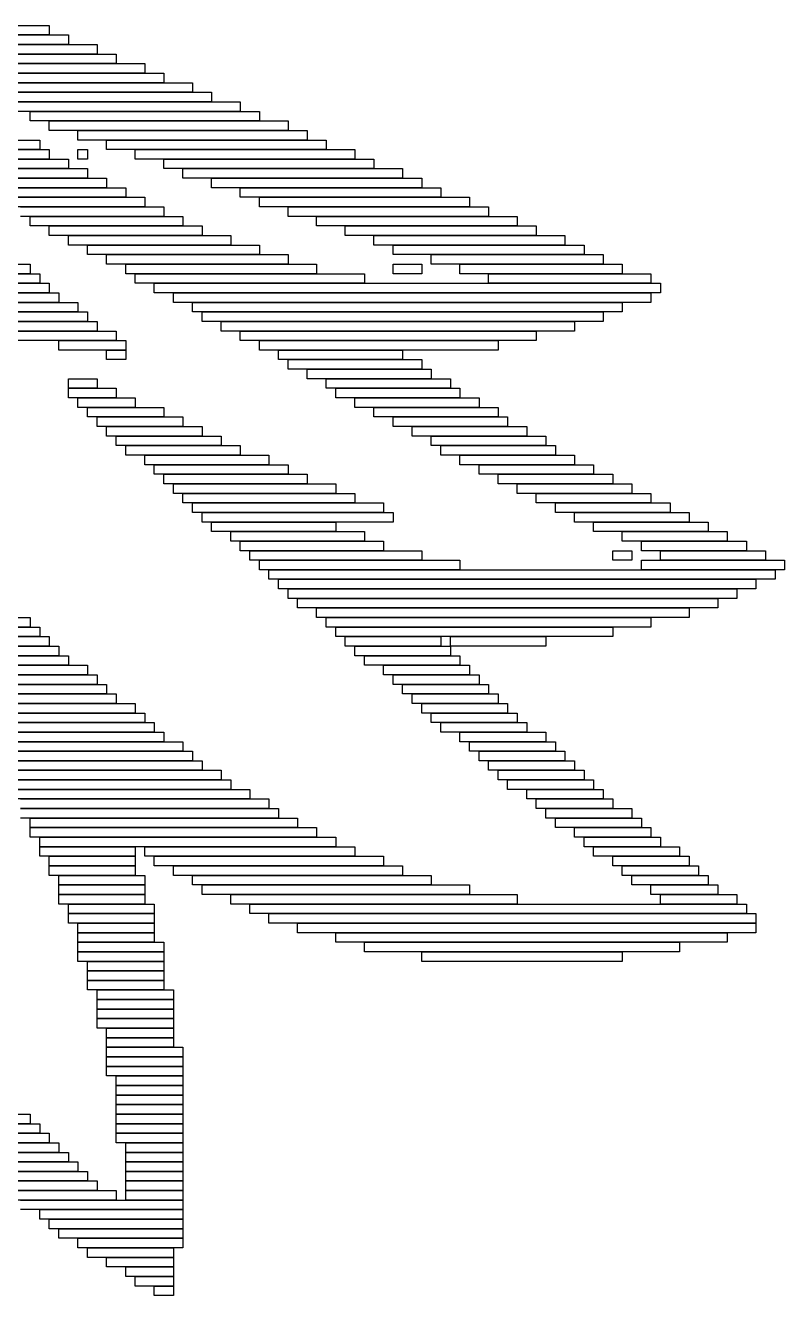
# Model space of a CAD drawing. Extents: x 278 to 746, y 302 to 723.
# Drawn here: x 641.5 to 721, y 305 to 438 of the extents above; entities that cross this region are included whole.
import ezdxf

# ---------------------------------------------------------------- set-up
doc = ezdxf.new("R2010")
doc.units = 0

msp = doc.modelspace()

# ---------------------------------------------------------------- linework, layer by layer
for p, q in [((606, 438), (644, 438)), ((644, 438), (644, 437)), ((644, 437), (606, 437)), ((607, 437), (646, 437)), ((646, 437), (646, 436)), ((646, 436), (607, 436)), ((608, 436), (649, 436)), ((649, 435), (608, 435)), ((609, 435), (651, 435)), ((649, 436), (649, 435)), ((651, 435), (651, 434)), ((651, 434), (609, 434)), ((609, 434), (654, 434)), ((654, 434), (654, 433)), ((654, 433), (609, 433)), ((631, 433), (656, 433)), ((656, 433), (656, 432)), ((656, 432), (631, 432)), ((633, 432), (659, 432)), ((659, 431), (633, 431)), ((636, 431), (661, 431)), ((659, 432), (659, 431)), ((661, 431), (661, 430)), ((661, 430), (636, 430)), ((639, 430), (664, 430)), ((664, 430), (664, 429)), ((664, 429), (639, 429)), ((642, 429), (666, 429)), ((642, 428), (642, 429)), ((666, 429), (666, 428)), ((666, 428), (642, 428)), ((644, 428), (669, 428)), ((644, 427), (644, 428)), ((669, 427), (644, 427)), ((647, 427), (671, 427)), ((647, 426), (647, 427)), ((669, 428), (669, 427)), ((671, 427), (671, 426)), ((628, 426), (643, 426)), ((643, 426), (643, 425)), ((671, 426), (647, 426)), ((650, 426), (673, 426)), ((650, 425), (650, 426)), ((673, 426), (673, 425)), ((643, 425), (628, 425)), ((630, 425), (644, 425)), ((644, 425), (644, 424)), ((647, 425), (648, 425)), ((647, 424), (647, 425)), ((648, 425), (648, 424)), ((673, 425), (650, 425)), ((653, 425), (676, 425)), ((653, 424), (653, 425)), ((676, 425), (676, 424)), ((644, 424), (630, 424)), ((631, 424), (646, 424)), ((646, 423), (631, 423)), ((633, 423), (648, 423)), ((646, 424), (646, 423)), ((648, 424), (647, 424)), ((648, 423), (648, 422)), ((676, 424), (653, 424)), ((656, 424), (678, 424)), ((656, 423), (656, 424)), ((678, 423), (656, 423)), ((658, 423), (681, 423)), ((658, 422), (658, 423)), ((678, 424), (678, 423)), ((681, 423), (681, 422)), ((648, 422), (633, 422)), ((635, 422), (650, 422)), ((650, 422), (650, 421)), ((681, 422), (658, 422)), ((661, 422), (683, 422)), ((661, 421), (661, 422)), ((683, 422), (683, 421)), ((650, 421), (635, 421)), ((637, 421), (652, 421)), ((652, 421), (652, 420)), ((683, 421), (661, 421)), ((664, 421), (685, 421)), ((664, 420), (664, 421)), ((685, 421), (685, 420)), ((652, 420), (637, 420)), ((639, 420), (654, 420)), ((654, 419), (639, 419)), ((641, 419), (656, 419)), ((654, 420), (654, 419)), ((656, 419), (656, 418)), ((685, 420), (664, 420)), ((666, 420), (688, 420)), ((666, 419), (666, 420)), ((688, 419), (666, 419)), ((669, 419), (690, 419)), ((669, 418), (669, 419)), ((688, 420), (688, 419)), ((690, 419), (690, 418)), ((656, 418), (641, 418)), ((642, 418), (658, 418)), ((642, 417), (642, 418)), ((658, 418), (658, 417)), ((690, 418), (669, 418)), ((672, 418), (693, 418)), ((672, 417), (672, 418)), ((693, 418), (693, 417)), ((658, 417), (642, 417)), ((644, 417), (660, 417)), ((644, 416), (644, 417)), ((660, 417), (660, 416)), ((693, 417), (672, 417)), ((675, 417), (695, 417)), ((675, 416), (675, 417)), ((695, 417), (695, 416)), ((660, 416), (644, 416)), ((646, 416), (663, 416)), ((646, 415), (646, 416)), ((663, 415), (646, 415)), ((648, 415), (666, 415)), ((648, 414), (648, 415)), ((663, 416), (663, 415)), ((666, 415), (666, 414)), ((695, 416), (675, 416)), ((678, 416), (698, 416)), ((678, 415), (678, 416)), ((698, 415), (678, 415)), ((680, 415), (700, 415)), ((680, 414), (680, 415)), ((698, 416), (698, 415)), ((700, 415), (700, 414)), ((666, 414), (648, 414)), ((650, 414), (669, 414)), ((650, 413), (650, 414)), ((669, 414), (669, 413)), ((700, 414), (680, 414)), ((684, 414), (702, 414)), ((684, 413), (684, 414)), ((702, 414), (702, 413)), ((631, 413), (642, 413)), ((642, 413), (642, 412)), ((669, 413), (650, 413)), ((652, 413), (672, 413)), ((652, 412), (652, 413)), ((672, 413), (672, 412)), ((680, 413), (683, 413)), ((680, 412), (680, 413)), ((683, 413), (683, 412)), ((702, 413), (684, 413)), ((687, 413), (704, 413)), ((687, 412), (687, 413)), ((704, 413), (704, 412)), ((642, 412), (631, 412)), ((632, 412), (643, 412)), ((643, 411), (632, 411)), ((633, 411), (644, 411)), ((643, 412), (643, 411)), ((644, 411), (644, 410)), ((672, 412), (652, 412)), ((653, 412), (677, 412)), ((653, 411), (653, 412)), ((677, 411), (653, 411)), ((655, 411), (708, 411)), ((655, 410), (655, 411)), ((677, 412), (677, 411)), ((683, 412), (680, 412)), ((704, 412), (687, 412)), ((690, 412), (707, 412)), ((690, 411), (690, 412)), ((707, 411), (690, 411)), ((707, 412), (707, 411)), ((708, 411), (708, 410)), ((644, 410), (633, 410)), ((634, 410), (645, 410)), ((645, 410), (645, 409)), ((708, 410), (655, 410)), ((657, 410), (707, 410)), ((657, 409), (657, 410)), ((707, 410), (707, 409)), ((645, 409), (634, 409)), ((636, 409), (647, 409)), ((647, 409), (647, 408)), ((707, 409), (657, 409)), ((659, 409), (704, 409)), ((659, 408), (659, 409)), ((704, 409), (704, 408)), ((647, 408), (636, 408)), ((637, 408), (648, 408)), ((648, 407), (637, 407)), ((638, 407), (649, 407)), ((648, 408), (648, 407)), ((649, 407), (649, 406)), ((704, 408), (659, 408)), ((660, 408), (702, 408)), ((660, 407), (660, 408)), ((702, 407), (660, 407)), ((662, 407), (699, 407)), ((662, 406), (662, 407)), ((699, 407), (699, 406)), ((702, 408), (702, 407)), ((649, 406), (638, 406)), ((639, 406), (651, 406)), ((651, 406), (651, 405)), ((699, 406), (662, 406)), ((664, 406), (695, 406)), ((664, 405), (664, 406)), ((695, 406), (695, 405)), ((651, 405), (639, 405)), ((645, 405), (652, 405)), ((645, 404), (645, 405)), ((652, 405), (652, 404)), ((695, 405), (664, 405)), ((666, 405), (691, 405)), ((666, 404), (666, 405)), ((691, 405), (691, 404)), ((652, 404), (645, 404)), ((650, 404), (652, 404)), ((650, 403), (650, 404)), ((652, 403), (650, 403)), ((652, 404), (652, 403)), ((691, 404), (666, 404)), ((668, 404), (681, 404)), ((668, 403), (668, 404)), ((681, 403), (668, 403)), ((669, 403), (683, 403)), ((669, 402), (669, 403)), ((681, 404), (681, 403)), ((683, 403), (683, 402)), ((683, 402), (669, 402)), ((671, 402), (684, 402)), ((671, 401), (671, 402)), ((684, 402), (684, 401)), ((646, 401), (649, 401)), ((646, 400), (646, 401)), ((649, 401), (649, 400)), ((684, 401), (671, 401)), ((673, 401), (686, 401)), ((673, 400), (673, 401)), ((686, 401), (686, 400)), ((649, 400), (646, 400)), ((646, 400), (651, 400)), ((646, 399), (646, 400)), ((651, 399), (646, 399)), ((647, 399), (653, 399)), ((647, 398), (647, 399)), ((651, 400), (651, 399)), ((653, 399), (653, 398)), ((686, 400), (673, 400)), ((674, 400), (687, 400)), ((674, 399), (674, 400)), ((687, 399), (674, 399)), ((676, 399), (689, 399)), ((676, 398), (676, 399)), ((687, 400), (687, 399)), ((689, 399), (689, 398)), ((653, 398), (647, 398)), ((648, 398), (656, 398)), ((648, 397), (648, 398)), ((656, 398), (656, 397)), ((689, 398), (676, 398)), ((678, 398), (691, 398)), ((678, 397), (678, 398)), ((691, 398), (691, 397)), ((656, 397), (648, 397)), ((649, 397), (658, 397)), ((649, 396), (649, 397)), ((658, 397), (658, 396)), ((691, 397), (678, 397)), ((680, 397), (692, 397)), ((680, 396), (680, 397)), ((692, 397), (692, 396)), ((658, 396), (649, 396)), ((650, 396), (660, 396)), ((650, 395), (650, 396)), ((660, 396), (660, 395)), ((692, 396), (680, 396)), ((682, 396), (694, 396)), ((682, 395), (682, 396)), ((694, 396), (694, 395)), ((660, 395), (650, 395)), ((651, 395), (662, 395)), ((651, 394), (651, 395)), ((662, 394), (651, 394)), ((652, 394), (664, 394)), ((652, 393), (652, 394)), ((662, 395), (662, 394)), ((664, 394), (664, 393)), ((694, 395), (682, 395)), ((684, 395), (696, 395)), ((684, 394), (684, 395)), ((696, 394), (684, 394)), ((685, 394), (697, 394)), ((685, 393), (685, 394)), ((696, 395), (696, 394)), ((697, 394), (697, 393)), ((664, 393), (652, 393)), ((654, 393), (667, 393)), ((654, 392), (654, 393)), ((667, 393), (667, 392)), ((697, 393), (685, 393)), ((687, 393), (699, 393)), ((687, 392), (687, 393)), ((699, 393), (699, 392)), ((667, 392), (654, 392)), ((655, 392), (669, 392)), ((655, 391), (655, 392)), ((669, 392), (669, 391)), ((699, 392), (687, 392)), ((689, 392), (701, 392)), ((689, 391), (689, 392)), ((701, 392), (701, 391)), ((669, 391), (655, 391)), ((656, 391), (671, 391)), ((656, 390), (656, 391)), ((671, 390), (656, 390)), ((657, 390), (674, 390)), ((657, 389), (657, 390)), ((671, 391), (671, 390)), ((674, 390), (674, 389)), ((701, 391), (689, 391)), ((691, 391), (703, 391)), ((691, 390), (691, 391)), ((703, 390), (691, 390)), ((693, 390), (705, 390)), ((693, 389), (693, 390)), ((703, 391), (703, 390)), ((705, 390), (705, 389)), ((674, 389), (657, 389)), ((658, 389), (676, 389)), ((658, 388), (658, 389)), ((676, 389), (676, 388)), ((705, 389), (693, 389)), ((695, 389), (707, 389)), ((695, 388), (695, 389)), ((707, 389), (707, 388)), ((676, 388), (658, 388)), ((659, 388), (679, 388)), ((659, 387), (659, 388)), ((679, 388), (679, 387)), ((707, 388), (695, 388)), ((697, 388), (709, 388)), ((697, 387), (697, 388)), ((709, 388), (709, 387)), ((679, 387), (659, 387)), ((660, 387), (680, 387)), ((660, 386), (660, 387)), ((680, 386), (660, 386)), ((661, 386), (674, 386)), ((661, 385), (661, 386)), ((674, 386), (674, 385)), ((680, 387), (680, 386)), ((709, 387), (697, 387)), ((699, 387), (711, 387)), ((699, 386), (699, 387)), ((711, 386), (699, 386)), ((701, 386), (713, 386)), ((701, 385), (701, 386)), ((711, 387), (711, 386)), ((713, 386), (713, 385)), ((674, 385), (661, 385)), ((663, 385), (677, 385)), ((663, 384), (663, 385)), ((677, 385), (677, 384)), ((713, 385), (701, 385)), ((704, 385), (715, 385)), ((704, 384), (704, 385)), ((715, 385), (715, 384)), ((677, 384), (663, 384)), ((664, 384), (679, 384)), ((664, 383), (664, 384)), ((679, 384), (679, 383)), ((715, 384), (704, 384)), ((706, 384), (717, 384)), ((706, 383), (706, 384)), ((717, 384), (717, 383)), ((679, 383), (664, 383)), ((665, 383), (683, 383)), ((665, 382), (665, 383)), ((683, 382), (665, 382)), ((666, 382), (687, 382)), ((666, 381), (666, 382)), ((683, 383), (683, 382)), ((687, 382), (687, 381)), ((703, 383), (705, 383)), ((703, 382), (703, 383)), ((705, 382), (703, 382)), ((705, 383), (705, 382)), ((717, 383), (706, 383)), ((706, 382), (721, 382)), ((706, 381), (706, 382)), ((708, 383), (719, 383)), ((708, 382), (708, 383)), ((719, 382), (708, 382)), ((719, 383), (719, 382)), ((721, 382), (721, 381)), ((687, 381), (666, 381)), ((667, 381), (720, 381)), ((667, 380), (667, 381)), ((721, 381), (706, 381)), ((720, 381), (720, 380)), ((720, 380), (667, 380)), ((668, 380), (718, 380)), ((668, 379), (668, 380)), ((718, 380), (718, 379)), ((718, 379), (668, 379)), ((669, 379), (716, 379)), ((669, 378), (669, 379)), ((716, 378), (669, 378)), ((670, 378), (714, 378)), ((670, 377), (670, 378)), ((714, 378), (714, 377)), ((716, 379), (716, 378)), ((714, 377), (670, 377)), ((672, 377), (711, 377)), ((672, 376), (672, 377)), ((711, 377), (711, 376)), ((627, 376), (642, 376)), ((642, 376), (642, 375)), ((711, 376), (672, 376)), ((673, 376), (707, 376)), ((673, 375), (673, 376)), ((707, 376), (707, 375)), ((642, 375), (627, 375)), ((628, 375), (643, 375)), ((643, 374), (628, 374)), ((629, 374), (644, 374)), ((643, 375), (643, 374)), ((644, 374), (644, 373)), ((707, 375), (673, 375)), ((674, 375), (703, 375)), ((674, 374), (674, 375)), ((703, 374), (674, 374)), ((675, 374), (685, 374)), ((675, 373), (675, 374)), ((685, 374), (685, 373)), ((686, 374), (696, 374)), ((686, 373), (686, 374)), ((696, 374), (696, 373)), ((703, 375), (703, 374)), ((644, 373), (629, 373)), ((629, 373), (645, 373)), ((645, 373), (645, 372)), ((685, 373), (675, 373)), ((676, 373), (686, 373)), ((676, 372), (676, 373)), ((696, 373), (686, 373)), ((686, 373), (686, 372)), ((645, 372), (629, 372)), ((630, 372), (646, 372)), ((646, 372), (646, 371)), ((686, 372), (676, 372)), ((677, 372), (687, 372)), ((677, 371), (677, 372)), ((687, 372), (687, 371)), ((646, 371), (630, 371)), ((631, 371), (648, 371)), ((648, 370), (631, 370)), ((632, 370), (649, 370)), ((648, 371), (648, 370)), ((649, 370), (649, 369)), ((687, 371), (677, 371)), ((679, 371), (688, 371)), ((679, 370), (679, 371)), ((688, 370), (679, 370)), ((680, 370), (689, 370)), ((680, 369), (680, 370)), ((688, 371), (688, 370)), ((689, 370), (689, 369)), ((649, 369), (632, 369)), ((633, 369), (650, 369)), ((650, 369), (650, 368)), ((689, 369), (680, 369)), ((681, 369), (690, 369)), ((681, 368), (681, 369)), ((690, 369), (690, 368)), ((650, 368), (633, 368)), ((634, 368), (651, 368)), ((651, 368), (651, 367)), ((690, 368), (681, 368)), ((682, 368), (691, 368)), ((682, 367), (682, 368)), ((691, 368), (691, 367)), ((651, 367), (634, 367)), ((634, 367), (653, 367)), ((653, 366), (634, 366)), ((635, 366), (654, 366)), ((653, 367), (653, 366)), ((654, 366), (654, 365)), ((691, 367), (682, 367)), ((683, 367), (692, 367)), ((683, 366), (683, 367)), ((692, 366), (683, 366)), ((684, 366), (693, 366)), ((684, 365), (684, 366)), ((692, 367), (692, 366)), ((693, 366), (693, 365)), ((654, 365), (635, 365)), ((636, 365), (655, 365)), ((655, 365), (655, 364)), ((693, 365), (684, 365)), ((685, 365), (694, 365)), ((685, 364), (685, 365)), ((694, 365), (694, 364)), ((655, 364), (636, 364)), ((637, 364), (656, 364)), ((656, 364), (656, 363)), ((694, 364), (685, 364)), ((687, 364), (696, 364)), ((687, 363), (687, 364)), ((696, 364), (696, 363)), ((656, 363), (637, 363)), ((637, 363), (658, 363)), ((658, 362), (637, 362)), ((638, 362), (659, 362)), ((658, 363), (658, 362)), ((659, 362), (659, 361)), ((696, 363), (687, 363)), ((688, 363), (697, 363)), ((688, 362), (688, 363)), ((697, 362), (688, 362)), ((689, 362), (698, 362)), ((689, 361), (689, 362)), ((697, 363), (697, 362)), ((698, 362), (698, 361)), ((659, 361), (638, 361)), ((638, 361), (660, 361)), ((660, 361), (660, 360)), ((698, 361), (689, 361)), ((690, 361), (699, 361)), ((690, 360), (690, 361)), ((699, 361), (699, 360)), ((660, 360), (638, 360)), ((639, 360), (662, 360)), ((662, 360), (662, 359)), ((699, 360), (690, 360)), ((691, 360), (700, 360)), ((691, 359), (691, 360)), ((700, 360), (700, 359)), ((662, 359), (639, 359)), ((640, 359), (663, 359)), ((663, 358), (640, 358)), ((640, 358), (665, 358)), ((663, 359), (663, 358)), ((665, 358), (665, 357)), ((700, 359), (691, 359)), ((692, 359), (701, 359)), ((692, 358), (692, 359)), ((701, 358), (692, 358)), ((694, 358), (702, 358)), ((694, 357), (694, 358)), ((701, 359), (701, 358)), ((702, 358), (702, 357)), ((665, 357), (640, 357)), ((641, 357), (667, 357)), ((667, 357), (667, 356)), ((702, 357), (694, 357)), ((695, 357), (703, 357)), ((695, 356), (695, 357)), ((703, 357), (703, 356)), ((667, 356), (641, 356)), ((641, 356), (668, 356)), ((668, 356), (668, 355)), ((703, 356), (695, 356)), ((696, 356), (705, 356)), ((696, 355), (696, 356)), ((705, 356), (705, 355)), ((668, 355), (641, 355)), ((642, 355), (670, 355)), ((642, 354), (642, 355)), ((670, 354), (642, 354)), ((642, 354), (672, 354)), ((642, 353), (642, 354)), ((670, 355), (670, 354)), ((672, 354), (672, 353)), ((705, 355), (696, 355)), ((697, 355), (706, 355)), ((697, 354), (697, 355)), ((706, 354), (697, 354)), ((699, 354), (707, 354)), ((699, 353), (699, 354)), ((706, 355), (706, 354)), ((707, 354), (707, 353)), ((672, 353), (642, 353)), ((643, 353), (674, 353)), ((643, 352), (643, 353)), ((674, 353), (674, 352)), ((707, 353), (699, 353)), ((700, 353), (708, 353)), ((700, 352), (700, 353)), ((708, 353), (708, 352)), ((674, 352), (643, 352)), ((643, 352), (653, 352)), ((643, 351), (643, 352)), ((653, 352), (653, 351)), ((654, 352), (676, 352)), ((654, 351), (654, 352)), ((676, 352), (676, 351)), ((708, 352), (700, 352)), ((701, 352), (710, 352)), ((701, 351), (701, 352)), ((710, 352), (710, 351)), ((653, 351), (643, 351)), ((644, 351), (653, 351)), ((644, 350), (644, 351)), ((653, 350), (644, 350)), ((644, 350), (653, 350)), ((644, 349), (644, 350)), ((653, 351), (653, 350)), ((653, 350), (653, 349)), ((676, 351), (654, 351)), ((655, 351), (679, 351)), ((655, 350), (655, 351)), ((679, 350), (655, 350)), ((657, 350), (681, 350)), ((657, 349), (657, 350)), ((679, 351), (679, 350)), ((681, 350), (681, 349)), ((710, 351), (701, 351)), ((703, 351), (711, 351)), ((703, 350), (703, 351)), ((711, 350), (703, 350)), ((704, 350), (712, 350)), ((704, 349), (704, 350)), ((711, 351), (711, 350)), ((712, 350), (712, 349)), ((653, 349), (644, 349)), ((645, 349), (654, 349)), ((645, 348), (645, 349)), ((654, 349), (654, 348)), ((681, 349), (657, 349)), ((659, 349), (684, 349)), ((659, 348), (659, 349)), ((684, 349), (684, 348)), ((712, 349), (704, 349)), ((705, 349), (713, 349)), ((705, 348), (705, 349)), ((713, 349), (713, 348)), ((654, 348), (645, 348)), ((645, 348), (654, 348)), ((645, 347), (645, 348)), ((654, 348), (654, 347)), ((684, 348), (659, 348)), ((660, 348), (688, 348)), ((660, 347), (660, 348)), ((688, 348), (688, 347)), ((713, 348), (705, 348)), ((707, 348), (714, 348)), ((707, 347), (707, 348)), ((714, 348), (714, 347)), ((654, 347), (645, 347)), ((645, 347), (654, 347)), ((645, 346), (645, 347)), ((654, 346), (645, 346)), ((646, 346), (655, 346)), ((646, 345), (646, 346)), ((654, 347), (654, 346)), ((655, 346), (655, 345)), ((688, 347), (660, 347)), ((663, 347), (693, 347)), ((663, 346), (663, 347)), ((693, 346), (663, 346)), ((665, 346), (717, 346)), ((665, 345), (665, 346)), ((693, 347), (693, 346)), ((714, 347), (707, 347)), ((708, 347), (716, 347)), ((708, 346), (708, 347)), ((716, 346), (708, 346)), ((716, 347), (716, 346)), ((717, 346), (717, 345)), ((655, 345), (646, 345)), ((646, 345), (655, 345)), ((646, 344), (646, 345)), ((655, 345), (655, 344)), ((717, 345), (665, 345)), ((667, 345), (718, 345)), ((667, 344), (667, 345)), ((718, 345), (718, 344)), ((655, 344), (646, 344)), ((647, 344), (655, 344)), ((647, 343), (647, 344)), ((655, 344), (655, 343)), ((718, 344), (667, 344)), ((670, 344), (718, 344)), ((670, 343), (670, 344)), ((718, 344), (718, 343)), ((655, 343), (647, 343)), ((647, 343), (655, 343)), ((647, 342), (647, 343)), ((655, 342), (647, 342)), ((647, 342), (656, 342)), ((647, 341), (647, 342)), ((655, 343), (655, 342)), ((656, 342), (656, 341)), ((718, 343), (670, 343)), ((674, 343), (715, 343)), ((674, 342), (674, 343)), ((715, 342), (674, 342)), ((677, 342), (710, 342)), ((677, 341), (677, 342)), ((710, 342), (710, 341)), ((715, 343), (715, 342)), ((656, 341), (647, 341)), ((647, 341), (656, 341)), ((647, 340), (647, 341)), ((656, 341), (656, 340)), ((710, 341), (677, 341)), ((683, 341), (704, 341)), ((683, 340), (683, 341)), ((704, 341), (704, 340)), ((656, 340), (647, 340)), ((648, 340), (656, 340)), ((648, 339), (648, 340)), ((656, 340), (656, 339)), ((704, 340), (683, 340)), ((656, 339), (648, 339)), ((648, 339), (656, 339)), ((648, 338), (648, 339)), ((656, 338), (648, 338)), ((648, 338), (656, 338)), ((648, 337), (648, 338)), ((656, 339), (656, 338)), ((656, 338), (656, 337)), ((656, 337), (648, 337)), ((649, 337), (657, 337)), ((649, 336), (649, 337)), ((657, 337), (657, 336)), ((657, 336), (649, 336)), ((649, 336), (657, 336)), ((649, 335), (649, 336)), ((657, 336), (657, 335)), ((657, 335), (649, 335)), ((649, 335), (657, 335)), ((649, 334), (649, 335)), ((657, 334), (649, 334)), ((649, 334), (657, 334)), ((649, 333), (649, 334)), ((657, 335), (657, 334)), ((657, 334), (657, 333)), ((657, 333), (649, 333)), ((650, 333), (657, 333)), ((650, 332), (650, 333)), ((657, 333), (657, 332)), ((657, 332), (650, 332)), ((650, 332), (657, 332)), ((650, 331), (650, 332)), ((657, 332), (657, 331)), ((657, 331), (650, 331)), ((650, 331), (658, 331)), ((650, 330), (650, 331)), ((658, 330), (650, 330)), ((650, 330), (658, 330)), ((650, 329), (650, 330)), ((658, 331), (658, 330)), ((658, 330), (658, 329)), ((658, 329), (650, 329)), ((650, 329), (658, 329)), ((650, 328), (650, 329)), ((658, 329), (658, 328)), ((658, 328), (650, 328)), ((651, 328), (658, 328)), ((651, 327), (651, 328)), ((658, 328), (658, 327)), ((658, 327), (651, 327)), ((651, 327), (658, 327)), ((651, 326), (651, 327)), ((658, 326), (651, 326)), ((651, 326), (658, 326)), ((651, 325), (651, 326)), ((658, 327), (658, 326)), ((658, 326), (658, 325)), ((658, 325), (651, 325)), ((651, 325), (658, 325)), ((651, 324), (651, 325)), ((658, 325), (658, 324)), ((632, 324), (642, 324)), ((642, 324), (642, 323)), ((658, 324), (651, 324)), ((651, 324), (658, 324)), ((651, 323), (651, 324)), ((658, 324), (658, 323)), ((642, 323), (632, 323)), ((633, 323), (643, 323)), ((643, 322), (633, 322)), ((634, 322), (644, 322)), ((643, 323), (643, 322)), ((644, 322), (644, 321)), ((658, 323), (651, 323)), ((651, 323), (658, 323)), ((651, 322), (651, 323)), ((658, 322), (651, 322)), ((651, 322), (658, 322)), ((651, 321), (651, 322)), ((658, 323), (658, 322)), ((658, 322), (658, 321)), ((644, 321), (634, 321)), ((635, 321), (645, 321)), ((645, 321), (645, 320)), ((658, 321), (651, 321)), ((652, 321), (658, 321)), ((652, 320), (652, 321)), ((658, 321), (658, 320)), ((645, 320), (635, 320)), ((636, 320), (646, 320)), ((646, 320), (646, 319)), ((658, 320), (652, 320)), ((652, 320), (658, 320)), ((652, 319), (652, 320)), ((658, 320), (658, 319)), ((646, 319), (636, 319)), ((637, 319), (647, 319)), ((647, 318), (637, 318)), ((638, 318), (648, 318)), ((647, 319), (647, 318)), ((648, 318), (648, 317)), ((658, 319), (652, 319)), ((652, 319), (658, 319)), ((652, 318), (652, 319)), ((658, 318), (652, 318)), ((652, 318), (658, 318)), ((652, 317), (652, 318)), ((658, 319), (658, 318)), ((658, 318), (658, 317)), ((648, 317), (638, 317)), ((639, 317), (649, 317)), ((649, 317), (649, 316)), ((658, 317), (652, 317)), ((652, 317), (658, 317)), ((652, 316), (652, 317)), ((658, 317), (658, 316)), ((649, 316), (639, 316)), ((640, 316), (651, 316)), ((651, 316), (651, 315)), ((658, 316), (652, 316)), ((652, 316), (658, 316)), ((652, 315), (652, 316)), ((658, 316), (658, 315)), ((651, 315), (640, 315)), ((641, 315), (658, 315)), ((658, 314), (641, 314)), ((643, 314), (658, 314)), ((643, 313), (643, 314)), ((658, 315), (652, 315)), ((658, 315), (658, 314)), ((658, 314), (658, 313)), ((658, 313), (643, 313)), ((644, 313), (658, 313)), ((644, 312), (644, 313)), ((658, 313), (658, 312)), ((658, 312), (644, 312)), ((645, 312), (658, 312)), ((645, 311), (645, 312)), ((658, 312), (658, 311)), ((658, 311), (645, 311)), ((647, 311), (658, 311)), ((647, 310), (647, 311)), ((658, 310), (647, 310)), ((648, 310), (657, 310)), ((648, 309), (648, 310)), ((657, 310), (657, 309)), ((658, 311), (658, 310)), ((657, 309), (648, 309)), ((650, 309), (657, 309)), ((650, 308), (650, 309)), ((657, 309), (657, 308)), ((657, 308), (650, 308)), ((652, 308), (657, 308)), ((652, 307), (652, 308)), ((657, 308), (657, 307)), ((657, 307), (652, 307)), ((653, 307), (657, 307)), ((653, 306), (653, 307)), ((657, 306), (653, 306)), ((655, 306), (657, 306)), ((655, 305), (655, 306)), ((657, 307), (657, 306)), ((657, 306), (657, 305)), ((657, 305), (655, 305))]:
    msp.add_line(p, q)

doc.saveas('drawing.dxf')
